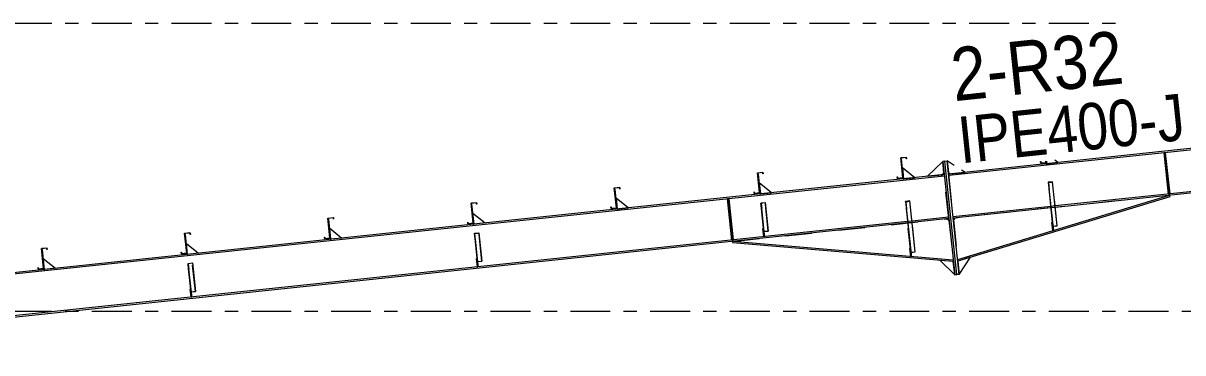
# Model space of a CAD drawing. Header units: millimetres. Extents: x -49 to 773, y -73 to 501.
# Drawn here: x 44.8 to 132.1, y 431.6 to 456.4 of the extents above; entities that cross this region are included whole.
import ezdxf

# ---------------------------------------------------------------- set-up
doc = ezdxf.new("R2010")
doc.units = ezdxf.units.MM
for name, pattern in [('XKITLINE00', [0]), ('XKITLINE02', [4, 2, -2]), ('XKITLINE03', [6, 3, -1, 1, -1])]:
    doc.linetypes.add(name, pattern=pattern)
for name, color, linetype, lineweight in [('Part', 2, 'Continuous', 0), ('PartMark', 7, 'Continuous', 0), ('S-grid', 1, 'Continuous', 0)]:
    doc.layers.add(name, color=color, linetype=linetype, lineweight=lineweight)
doc.styles.add('ARIAL', font='ARIAL.TTF')

# ---------------------------------------------------------------- blocks, each defined once
blk = doc.blocks.new('*A287')
at = {"layer": 'Part'}
blk.add_hatch(color=3, dxfattribs=at).paths.add_polyline_path([(121.624, 447.387), (122.038, 447.431), (122.051, 447.306), (122.036, 447.305), (122.025, 447.414), (121.64, 447.374), (121.798, 445.88), (121.383, 445.837), (121.37, 445.961), (121.385, 445.963), (121.396, 445.853), (121.781, 445.894)], flags=17)
blk = doc.blocks.new('*A288')
at = {"layer": 'Part'}
blk.add_hatch(color=3, dxfattribs=at).paths.add_polyline_path([(121.624, 447.387), (122.038, 447.431), (122.051, 447.306), (122.036, 447.305), (122.025, 447.414), (121.64, 447.374), (121.798, 445.88), (121.383, 445.837), (121.37, 445.961), (121.385, 445.963), (121.396, 445.853), (121.781, 445.894)], flags=17)
blk = doc.blocks.new('*A302')
at = {"layer": 'Part'}
blk.add_hatch(color=3, dxfattribs=at).paths.add_polyline_path([(57.236, 438.3), (57.568, 438.335), (57.57, 438.314), (57.255, 438.281), (57.297, 437.882), (57.281, 437.88)], flags=17)
blk = doc.blocks.new('*A303')
at = {"layer": 'Part'}
blk.add_hatch(color=3, dxfattribs=at).paths.add_polyline_path([(78.784, 440.573), (79.115, 440.608), (79.117, 440.587), (78.802, 440.554), (78.844, 440.155), (78.828, 440.153)], flags=17)
blk = doc.blocks.new('*A306')
at = {"layer": 'Part'}
blk.add_hatch(color=3, dxfattribs=at).paths.add_polyline_path([(46.209, 439.433), (46.623, 439.476), (46.636, 439.352), (46.621, 439.35), (46.61, 439.46), (46.225, 439.419), (46.383, 437.926), (45.968, 437.882), (45.955, 438.006), (45.97, 438.008), (45.982, 437.899), (46.366, 437.939)], flags=17)
blk = doc.blocks.new('*A307')
at = {"layer": 'Part'}
blk.add_hatch(color=3, dxfattribs=at).paths.add_polyline_path([(56.982, 440.569), (57.396, 440.613), (57.41, 440.488), (57.395, 440.487), (57.383, 440.596), (56.999, 440.556), (57.156, 439.062), (56.742, 439.018), (56.729, 439.143), (56.744, 439.144), (56.755, 439.035), (57.14, 439.076)], flags=17)
blk = doc.blocks.new('*A308')
at = {"layer": 'Part'}
blk.add_hatch(color=3, dxfattribs=at).paths.add_polyline_path([(67.756, 441.705), (68.17, 441.749), (68.183, 441.625), (68.168, 441.623), (68.157, 441.732), (67.772, 441.692), (67.93, 440.199), (67.515, 440.155), (67.502, 440.279), (67.517, 440.281), (67.529, 440.171), (67.913, 440.212)], flags=17)
blk = doc.blocks.new('*A309')
at = {"layer": 'Part'}
blk.add_hatch(color=3, dxfattribs=at).paths.add_polyline_path([(78.529, 442.842), (78.944, 442.885), (78.957, 442.761), (78.942, 442.759), (78.93, 442.869), (78.546, 442.828), (78.703, 441.335), (78.289, 441.291), (78.276, 441.415), (78.291, 441.417), (78.302, 441.308), (78.687, 441.348)], flags=17)
blk = doc.blocks.new('*A323')
at = {"layer": 'Part'}
blk.add_hatch(color=3, dxfattribs=at).paths.add_polyline_path([(46.209, 439.433), (46.623, 439.476), (46.636, 439.352), (46.621, 439.35), (46.61, 439.46), (46.225, 439.419), (46.383, 437.926), (45.968, 437.882), (45.955, 438.006), (45.97, 438.008), (45.982, 437.899), (46.366, 437.939)], flags=17)
blk = doc.blocks.new('*A324')
at = {"layer": 'Part'}
blk.add_hatch(color=3, dxfattribs=at).paths.add_polyline_path([(56.982, 440.569), (57.396, 440.613), (57.41, 440.488), (57.395, 440.487), (57.383, 440.596), (56.999, 440.556), (57.156, 439.062), (56.742, 439.018), (56.729, 439.143), (56.744, 439.144), (56.755, 439.035), (57.14, 439.076)], flags=17)
blk = doc.blocks.new('*A325')
at = {"layer": 'Part'}
blk.add_hatch(color=3, dxfattribs=at).paths.add_polyline_path([(67.756, 441.705), (68.17, 441.749), (68.183, 441.625), (68.168, 441.623), (68.157, 441.732), (67.772, 441.692), (67.93, 440.199), (67.515, 440.155), (67.502, 440.279), (67.517, 440.281), (67.529, 440.171), (67.913, 440.212)], flags=17)
blk = doc.blocks.new('*A326')
at = {"layer": 'Part'}
blk.add_hatch(color=3, dxfattribs=at).paths.add_polyline_path([(78.529, 442.842), (78.944, 442.885), (78.957, 442.761), (78.942, 442.759), (78.93, 442.869), (78.546, 442.828), (78.703, 441.335), (78.289, 441.291), (78.276, 441.415), (78.291, 441.417), (78.302, 441.308), (78.687, 441.348)], flags=17)
blk = doc.blocks.new('*A327')
at = {"layer": 'Part'}
blk.add_hatch(color=3, dxfattribs=at).paths.add_polyline_path([(100.076, 445.114), (100.491, 445.158), (100.504, 445.034), (100.489, 445.032), (100.477, 445.142), (100.093, 445.101), (100.25, 443.608), (99.836, 443.564), (99.823, 443.688), (99.838, 443.69), (99.849, 443.58), (100.234, 443.621)], flags=17)
blk = doc.blocks.new('*A328')
at = {"layer": 'Part'}
blk.add_hatch(color=3, dxfattribs=at).paths.add_polyline_path([(110.85, 446.251), (111.264, 446.294), (111.277, 446.17), (111.263, 446.169), (111.251, 446.278), (110.866, 446.237), (111.024, 444.744), (110.61, 444.7), (110.596, 444.825), (110.611, 444.826), (110.623, 444.717), (111.007, 444.757)], flags=17)
blk = doc.blocks.new('*A329')
at = {"layer": 'Part'}
blk.add_hatch(color=3, dxfattribs=at).paths.add_polyline_path([(100.331, 442.846), (100.662, 442.881), (100.664, 442.86), (100.35, 442.826), (100.392, 442.427), (100.375, 442.426)], flags=17)
blk = doc.blocks.new('*A330')
at = {"layer": 'Part'}
blk.add_hatch(color=3, dxfattribs=at).paths.add_polyline_path([(111.211, 442.967), (111.543, 443.002), (111.546, 442.974), (111.231, 442.941), (111.288, 442.398), (111.272, 442.396)], flags=17)
blk = doc.blocks.new('*A331')
at = {"layer": 'Part'}
blk.add_hatch(color=3, dxfattribs=at).paths.add_polyline_path([(121.952, 444.417), (122.283, 444.452), (122.286, 444.426), (121.971, 444.393), (122.023, 443.899), (122.007, 443.897)], flags=17)
blk = doc.blocks.new('*A333')
at = {"layer": 'Part'}
blk.add_hatch(color=3, dxfattribs=at).paths.add_polyline_path([(89.303, 443.978), (89.717, 444.022), (89.73, 443.897), (89.715, 443.896), (89.704, 444.005), (89.319, 443.965), (89.477, 442.471), (89.062, 442.428), (89.049, 442.552), (89.064, 442.553), (89.076, 442.444), (89.46, 442.485)], flags=17)
blk = doc.blocks.new('*A334')
at = {"layer": 'Part'}
blk.add_hatch(color=3, dxfattribs=at).paths.add_polyline_path([(100.076, 445.114), (100.491, 445.158), (100.504, 445.034), (100.489, 445.032), (100.477, 445.142), (100.093, 445.101), (100.25, 443.608), (99.836, 443.564), (99.823, 443.688), (99.838, 443.69), (99.849, 443.58), (100.234, 443.621)], flags=17)
blk = doc.blocks.new('*A335')
at = {"layer": 'Part'}
blk.add_hatch(color=3, dxfattribs=at).paths.add_polyline_path([(110.85, 446.251), (111.264, 446.294), (111.277, 446.17), (111.263, 446.169), (111.251, 446.278), (110.866, 446.237), (111.024, 444.744), (110.61, 444.7), (110.596, 444.825), (110.611, 444.826), (110.623, 444.717), (111.007, 444.757)], flags=17)
blk = doc.blocks.new('*A336')
at = {"layer": 'Part'}
blk.add_hatch(color=3, dxfattribs=at).paths.add_polyline_path([(89.303, 443.978), (89.717, 444.022), (89.73, 443.897), (89.715, 443.896), (89.704, 444.005), (89.319, 443.965), (89.477, 442.471), (89.062, 442.428), (89.049, 442.552), (89.064, 442.553), (89.076, 442.444), (89.46, 442.485)], flags=17)
blk = doc.blocks.new('*A1342')
at = {"layer": 'S-grid', "color": 1, "linetype": 'XKITLINE03', "lineweight": 0}
blk.add_line((-10, 456.374), (127.703, 456.374), dxfattribs=at)
blk = doc.blocks.new('*A1343')
at = {"layer": 'S-grid', "color": 1, "linetype": 'XKITLINE03', "lineweight": 0}
blk.add_line((-10, 434.708), (458.968, 434.708), dxfattribs=at)
blk = doc.blocks.new('*A1388')
at = {"layer": 'Part', "color": 2, "linetype": 'XKITLINE00', "lineweight": 0}
for p, q in [((121.37, 445.961), (121.385, 445.963)), ((121.371, 445.953), (121.37, 445.961)), ((121.383, 445.837), (121.371, 445.953)), ((121.798, 445.88), (121.383, 445.837)), ((121.385, 445.963), (121.386, 445.954)), ((121.386, 445.954), (121.396, 445.853)), ((121.396, 445.853), (121.781, 445.894)), ((121.781, 445.894), (121.77, 445.995)), ((121.785, 445.996), (121.798, 445.88))]:
    blk.add_line(p, q, dxfattribs=at)
blk = doc.blocks.new('*A1389')
at = {"layer": 'Part', "color": 2, "linetype": 'XKITLINE00', "lineweight": 0}
for p, q in [((114.119, 444.987), (15.029, 434.535)), ((114.13, 444.879), (15.151, 434.439)), ((111.371, 441.454), (25.514, 432.398)), ((114.457, 441.779), (111.702, 441.489)), ((114.468, 441.672), (111.714, 441.381)), ((111.382, 441.346), (25.525, 432.29)), ((25.182, 432.363), (18.657, 431.675)), ((25.194, 432.255), (18.779, 431.579))]:
    blk.add_line(p, q, dxfattribs=at)
at = {"layer": 'Part', "color": 7, "linetype": 'XKITLINE02', "lineweight": 0}
for p, q in [((114.468, 441.672), (114.119, 444.987)), ((111.702, 441.489), (111.371, 441.454)), ((111.702, 441.489), (111.388, 441.456)), ((111.714, 441.381), (111.382, 441.346)), ((15.029, 434.535), (18.779, 431.579)), ((25.514, 432.398), (25.182, 432.363)), ((25.525, 432.29), (25.194, 432.255))]:
    blk.add_line(p, q, dxfattribs=at)
blk = doc.blocks.new('*A1390')
at = {"layer": 'Part', "color": 7, "linetype": 'XKITLINE02', "lineweight": 0}
for p, q in [((121.785, 445.996), (121.798, 445.88)), ((121.806, 445.797), (121.848, 445.802))]:
    blk.add_line(p, q, dxfattribs=at)
at = {"layer": 'Part', "color": 2, "linetype": 'XKITLINE00', "lineweight": 0}
for p, q in [((121.798, 445.88), (121.806, 445.797)), ((121.848, 445.802), (121.827, 446.001))]:
    blk.add_line(p, q, dxfattribs=at)
blk = doc.blocks.new('*A1391')
at = {"layer": 'Part', "color": 2, "linetype": 'XKITLINE00', "lineweight": 0}
for p, q in [((121.37, 445.961), (121.385, 445.963)), ((121.371, 445.953), (121.37, 445.961)), ((121.383, 445.837), (121.371, 445.953)), ((121.798, 445.88), (121.383, 445.837)), ((121.385, 445.963), (121.386, 445.954)), ((121.386, 445.954), (121.396, 445.853)), ((121.396, 445.853), (121.781, 445.894)), ((121.781, 445.894), (121.77, 445.995)), ((121.785, 445.996), (121.798, 445.88))]:
    blk.add_line(p, q, dxfattribs=at)
blk = doc.blocks.new('*A1394')
at = {"layer": 'Part', "color": 2, "linetype": 'XKITLINE00', "lineweight": 0}
for p, q in [((187.084, 452.683), (114.45, 445.022)), ((187.095, 452.575), (114.462, 444.914)), ((187.093, 452.6), (187.095, 452.575)), ((187.422, 449.476), (122.476, 442.625)), ((187.434, 449.368), (122.487, 442.517)), ((187.422, 449.476), (187.434, 449.368)), ((122.145, 442.59), (114.788, 441.814)), ((122.156, 442.483), (114.8, 441.707))]:
    blk.add_line(p, q, dxfattribs=at)
at = {"layer": 'Part', "color": 7, "linetype": 'XKITLINE02', "lineweight": 0}
for p, q in [((187.084, 452.683), (187.093, 452.6)), ((187.095, 452.575), (187.422, 449.476)), ((114.45, 445.022), (114.8, 441.707)), ((122.476, 442.625), (122.145, 442.59)), ((122.487, 442.517), (122.156, 442.483))]:
    blk.add_line(p, q, dxfattribs=at)
blk = doc.blocks.new('*A1449')
at = {"layer": 'Part', "color": 2, "linetype": 'XKITLINE00', "lineweight": 0}
blk.add_line((46.345, 438.676), (47.261, 437.935), dxfattribs=at)
at = {"layer": 'Part', "color": 7, "linetype": 'XKITLINE02', "lineweight": 0}
for p, q in [((46.433, 437.847), (46.345, 438.676)), ((47.261, 437.935), (46.433, 437.847))]:
    blk.add_line(p, q, dxfattribs=at)
blk = doc.blocks.new('*A1450')
at = {"layer": 'Part', "color": 2, "linetype": 'XKITLINE00', "lineweight": 0}
for p, q in [((46.275, 439.339), (46.234, 439.335)), ((46.433, 437.847), (46.275, 439.339)), ((46.383, 437.926), (46.391, 437.843))]:
    blk.add_line(p, q, dxfattribs=at)
at = {"layer": 'Part', "color": 7, "linetype": 'XKITLINE02', "lineweight": 0}
for p, q in [((46.234, 439.335), (46.383, 437.926)), ((46.391, 437.843), (46.433, 437.847))]:
    blk.add_line(p, q, dxfattribs=at)
blk = doc.blocks.new('*A1453')
at = {"layer": 'Part', "color": 2, "linetype": 'XKITLINE00', "lineweight": 0}
for p, q in [((57.236, 438.3), (57.568, 438.335)), ((57.281, 437.88), (57.236, 438.3)), ((57.57, 438.314), (57.255, 438.281)), ((57.255, 438.281), (57.297, 437.882)), ((57.568, 438.335), (57.794, 436.195)), ((57.297, 437.882), (57.281, 437.88)), ((57.281, 437.88), (57.465, 436.134)), ((57.505, 435.914), (57.297, 437.882)), ((57.479, 436.162), (57.794, 436.195)), ((57.488, 435.912), (57.505, 435.914))]:
    blk.add_line(p, q, dxfattribs=at)
at = {"layer": 'Part', "color": 7, "linetype": 'XKITLINE02', "lineweight": 0}
for p, q in [((57.461, 436.174), (57.792, 436.209)), ((57.465, 436.134), (57.488, 435.912))]:
    blk.add_line(p, q, dxfattribs=at)
blk = doc.blocks.new('*A1454')
at = {"layer": 'Part', "color": 7, "linetype": 'XKITLINE02', "lineweight": 0}
for p, q in [((57.488, 435.912), (57.236, 438.3)), ((57.505, 435.914), (57.255, 438.281)), ((57.794, 436.195), (57.568, 438.335)), ((57.461, 436.174), (57.792, 436.209)), ((57.479, 436.162), (57.794, 436.195)), ((57.488, 435.912), (57.505, 435.914))]:
    blk.add_line(p, q, dxfattribs=at)
blk = doc.blocks.new('*A1455')
at = {"layer": 'Part', "color": 2, "linetype": 'XKITLINE00', "lineweight": 0}
for p, q in [((57.049, 440.475), (57.008, 440.471)), ((57.206, 438.984), (57.049, 440.475)), ((57.156, 439.062), (57.165, 438.979))]:
    blk.add_line(p, q, dxfattribs=at)
at = {"layer": 'Part', "color": 7, "linetype": 'XKITLINE02', "lineweight": 0}
for p, q in [((57.008, 440.471), (57.156, 439.062)), ((57.165, 438.979), (57.206, 438.984))]:
    blk.add_line(p, q, dxfattribs=at)
blk = doc.blocks.new('*A1456')
at = {"layer": 'Part', "color": 2, "linetype": 'XKITLINE00', "lineweight": 0}
blk.add_line((57.119, 439.812), (58.035, 439.071), dxfattribs=at)
at = {"layer": 'Part', "color": 7, "linetype": 'XKITLINE02', "lineweight": 0}
for p, q in [((57.206, 438.984), (57.119, 439.812)), ((58.035, 439.071), (57.206, 438.984))]:
    blk.add_line(p, q, dxfattribs=at)
blk = doc.blocks.new('*A1457')
at = {"layer": 'Part', "color": 2, "linetype": 'XKITLINE00', "lineweight": 0}
for p, q in [((57.396, 436.389), (57.438, 436.394)), ((57.462, 435.768), (57.396, 436.389)), ((57.465, 436.134), (57.503, 435.772))]:
    blk.add_line(p, q, dxfattribs=at)
at = {"layer": 'Part', "color": 7, "linetype": 'XKITLINE02', "lineweight": 0}
for p, q in [((57.438, 436.394), (57.465, 436.134)), ((57.449, 435.892), (57.49, 435.896)), ((57.503, 435.772), (57.462, 435.768))]:
    blk.add_line(p, q, dxfattribs=at)
blk = doc.blocks.new('*A1458')
at = {"layer": 'Part', "color": 7, "linetype": 'XKITLINE02', "lineweight": 0}
for p, q in [((57.438, 436.394), (57.396, 436.389)), ((57.396, 436.389), (57.462, 435.768)), ((57.503, 435.772), (57.438, 436.394)), ((57.449, 435.892), (57.49, 435.896)), ((57.462, 435.768), (57.503, 435.772))]:
    blk.add_line(p, q, dxfattribs=at)
blk = doc.blocks.new('*A1459')
at = {"layer": 'Part', "color": 7, "linetype": 'XKITLINE02', "lineweight": 0}
for p, q in [((78.985, 438.666), (78.943, 438.662)), ((78.943, 438.662), (79.009, 438.04)), ((79.05, 438.045), (78.985, 438.666)), ((78.996, 438.165), (79.037, 438.169)), ((79.009, 438.04), (79.05, 438.045))]:
    blk.add_line(p, q, dxfattribs=at)
blk = doc.blocks.new('*A1460')
at = {"layer": 'Part', "color": 2, "linetype": 'XKITLINE00', "lineweight": 0}
for p, q in [((67.823, 441.612), (67.781, 441.607)), ((67.98, 440.12), (67.823, 441.612)), ((67.93, 440.199), (67.938, 440.116))]:
    blk.add_line(p, q, dxfattribs=at)
at = {"layer": 'Part', "color": 7, "linetype": 'XKITLINE02', "lineweight": 0}
for p, q in [((67.781, 441.607), (67.93, 440.199)), ((67.938, 440.116), (67.98, 440.12))]:
    blk.add_line(p, q, dxfattribs=at)
blk = doc.blocks.new('*A1461')
at = {"layer": 'Part', "color": 2, "linetype": 'XKITLINE00', "lineweight": 0}
blk.add_line((67.892, 440.949), (68.809, 440.207), dxfattribs=at)
at = {"layer": 'Part', "color": 7, "linetype": 'XKITLINE02', "lineweight": 0}
for p, q in [((67.98, 440.12), (67.892, 440.949)), ((68.809, 440.207), (67.98, 440.12))]:
    blk.add_line(p, q, dxfattribs=at)
blk = doc.blocks.new('*A1462')
at = {"layer": 'Part', "color": 2, "linetype": 'XKITLINE00', "lineweight": 0}
for p, q in [((78.943, 438.662), (78.985, 438.666)), ((79.009, 438.04), (78.943, 438.662)), ((79.012, 438.407), (79.05, 438.045))]:
    blk.add_line(p, q, dxfattribs=at)
at = {"layer": 'Part', "color": 7, "linetype": 'XKITLINE02', "lineweight": 0}
for p, q in [((78.985, 438.666), (79.012, 438.407)), ((78.996, 438.165), (79.037, 438.169)), ((79.05, 438.045), (79.009, 438.04))]:
    blk.add_line(p, q, dxfattribs=at)
blk = doc.blocks.new('*A1463')
at = {"layer": 'Part', "color": 7, "linetype": 'XKITLINE02', "lineweight": 0}
for p, q in [((79.036, 438.185), (78.784, 440.573)), ((79.341, 438.468), (79.115, 440.608)), ((79.052, 438.186), (78.802, 440.554)), ((79.008, 438.446), (79.339, 438.481)), ((79.026, 438.435), (79.341, 438.468)), ((79.036, 438.185), (79.052, 438.186))]:
    blk.add_line(p, q, dxfattribs=at)
blk = doc.blocks.new('*A1464')
at = {"layer": 'Part', "color": 2, "linetype": 'XKITLINE00', "lineweight": 0}
for p, q in [((78.784, 440.573), (79.115, 440.608)), ((78.828, 440.153), (78.784, 440.573)), ((78.802, 440.554), (79.117, 440.587)), ((79.115, 440.608), (79.341, 438.468)), ((79.052, 438.186), (78.802, 440.554)), ((78.828, 440.153), (78.844, 440.155)), ((78.828, 440.153), (79.012, 438.407)), ((79.026, 438.435), (79.341, 438.468)), ((79.036, 438.185), (79.052, 438.186))]:
    blk.add_line(p, q, dxfattribs=at)
at = {"layer": 'Part', "color": 7, "linetype": 'XKITLINE02', "lineweight": 0}
for p, q in [((79.008, 438.446), (79.339, 438.481)), ((79.012, 438.407), (79.036, 438.185))]:
    blk.add_line(p, q, dxfattribs=at)
blk = doc.blocks.new('*A1465')
at = {"layer": 'Part', "color": 2, "linetype": 'XKITLINE00', "lineweight": 0}
blk.add_line((78.666, 442.085), (79.582, 441.344), dxfattribs=at)
at = {"layer": 'Part', "color": 7, "linetype": 'XKITLINE02', "lineweight": 0}
for p, q in [((78.753, 441.256), (78.666, 442.085)), ((79.582, 441.344), (78.753, 441.256))]:
    blk.add_line(p, q, dxfattribs=at)
blk = doc.blocks.new('*A1466')
at = {"layer": 'Part', "color": 2, "linetype": 'XKITLINE00', "lineweight": 0}
for p, q in [((78.596, 442.748), (78.555, 442.744)), ((78.753, 441.256), (78.596, 442.748)), ((78.703, 441.335), (78.712, 441.252))]:
    blk.add_line(p, q, dxfattribs=at)
at = {"layer": 'Part', "color": 7, "linetype": 'XKITLINE02', "lineweight": 0}
for p, q in [((78.555, 442.744), (78.703, 441.335)), ((78.712, 441.252), (78.753, 441.256))]:
    blk.add_line(p, q, dxfattribs=at)
blk = doc.blocks.new('*A1469')
at = {"layer": 'Part', "color": 2, "linetype": 'XKITLINE00', "lineweight": 0}
for p, q in [((46.209, 439.433), (46.623, 439.476)), ((46.366, 437.939), (46.209, 439.433)), ((46.61, 439.46), (46.225, 439.419)), ((46.225, 439.419), (46.383, 437.926)), ((46.621, 439.35), (46.61, 439.46)), ((46.636, 439.352), (46.621, 439.35)), ((46.623, 439.476), (46.636, 439.352)), ((45.955, 438.006), (45.97, 438.008)), ((45.968, 437.882), (45.955, 438.006)), ((45.97, 438.008), (45.982, 437.899)), ((46.383, 437.926), (45.968, 437.882)), ((45.982, 437.899), (46.366, 437.939))]:
    blk.add_line(p, q, dxfattribs=at)
blk = doc.blocks.new('*A1470')
at = {"layer": 'Part', "color": 2, "linetype": 'XKITLINE00', "lineweight": 0}
for p, q in [((56.982, 440.569), (57.396, 440.613)), ((57.383, 440.596), (56.999, 440.556)), ((57.395, 440.487), (57.383, 440.596)), ((57.396, 440.613), (57.41, 440.488)), ((57.14, 439.076), (56.982, 440.569)), ((56.999, 440.556), (57.156, 439.062)), ((57.41, 440.488), (57.395, 440.487)), ((56.729, 439.143), (56.744, 439.144)), ((56.742, 439.018), (56.729, 439.143)), ((57.156, 439.062), (56.742, 439.018)), ((56.744, 439.144), (56.755, 439.035)), ((56.755, 439.035), (57.14, 439.076))]:
    blk.add_line(p, q, dxfattribs=at)
blk = doc.blocks.new('*A1471')
at = {"layer": 'Part', "color": 2, "linetype": 'XKITLINE00', "lineweight": 0}
for p, q in [((67.756, 441.705), (68.17, 441.749)), ((67.913, 440.212), (67.756, 441.705)), ((68.157, 441.732), (67.772, 441.692)), ((67.772, 441.692), (67.93, 440.199)), ((68.168, 441.623), (68.157, 441.732)), ((68.183, 441.625), (68.168, 441.623)), ((68.17, 441.749), (68.183, 441.625)), ((67.502, 440.279), (67.517, 440.281)), ((67.515, 440.155), (67.502, 440.279)), ((67.93, 440.199), (67.515, 440.155)), ((67.517, 440.281), (67.529, 440.171)), ((67.529, 440.171), (67.913, 440.212))]:
    blk.add_line(p, q, dxfattribs=at)
blk = doc.blocks.new('*A1472')
at = {"layer": 'Part', "color": 2, "linetype": 'XKITLINE00', "lineweight": 0}
for p, q in [((78.529, 442.842), (78.944, 442.885)), ((78.687, 441.348), (78.529, 442.842)), ((78.93, 442.869), (78.546, 442.828)), ((78.546, 442.828), (78.703, 441.335)), ((78.942, 442.759), (78.93, 442.869)), ((78.957, 442.761), (78.942, 442.759)), ((78.944, 442.885), (78.957, 442.761)), ((78.276, 441.415), (78.291, 441.417)), ((78.289, 441.291), (78.276, 441.415)), ((78.703, 441.335), (78.289, 441.291)), ((78.291, 441.417), (78.302, 441.308)), ((78.302, 441.308), (78.687, 441.348))]:
    blk.add_line(p, q, dxfattribs=at)
blk = doc.blocks.new('*A1511')
at = {"layer": 'Part', "color": 2, "linetype": 'XKITLINE00', "lineweight": 0}
for p, q in [((46.209, 439.433), (46.623, 439.476)), ((46.366, 437.939), (46.209, 439.433)), ((46.61, 439.46), (46.225, 439.419)), ((46.225, 439.419), (46.383, 437.926)), ((46.621, 439.35), (46.61, 439.46)), ((46.636, 439.352), (46.621, 439.35)), ((46.623, 439.476), (46.636, 439.352)), ((45.955, 438.006), (45.97, 438.008)), ((45.968, 437.882), (45.955, 438.006)), ((45.97, 438.008), (45.982, 437.899)), ((46.383, 437.926), (45.968, 437.882)), ((45.982, 437.899), (46.366, 437.939))]:
    blk.add_line(p, q, dxfattribs=at)
blk = doc.blocks.new('*A1512')
at = {"layer": 'Part', "color": 2, "linetype": 'XKITLINE00', "lineweight": 0}
for p, q in [((56.982, 440.569), (57.396, 440.613)), ((57.383, 440.596), (56.999, 440.556)), ((57.395, 440.487), (57.383, 440.596)), ((57.396, 440.613), (57.41, 440.488)), ((57.14, 439.076), (56.982, 440.569)), ((56.999, 440.556), (57.156, 439.062)), ((57.41, 440.488), (57.395, 440.487)), ((56.729, 439.143), (56.744, 439.144)), ((56.742, 439.018), (56.729, 439.143)), ((57.156, 439.062), (56.742, 439.018)), ((56.744, 439.144), (56.755, 439.035)), ((56.755, 439.035), (57.14, 439.076))]:
    blk.add_line(p, q, dxfattribs=at)
blk = doc.blocks.new('*A1513')
at = {"layer": 'Part', "color": 2, "linetype": 'XKITLINE00', "lineweight": 0}
for p, q in [((67.756, 441.705), (68.17, 441.749)), ((67.913, 440.212), (67.756, 441.705)), ((68.157, 441.732), (67.772, 441.692)), ((67.772, 441.692), (67.93, 440.199)), ((68.168, 441.623), (68.157, 441.732)), ((68.183, 441.625), (68.168, 441.623)), ((68.17, 441.749), (68.183, 441.625)), ((67.502, 440.279), (67.517, 440.281)), ((67.515, 440.155), (67.502, 440.279)), ((67.93, 440.199), (67.515, 440.155)), ((67.517, 440.281), (67.529, 440.171)), ((67.529, 440.171), (67.913, 440.212))]:
    blk.add_line(p, q, dxfattribs=at)
blk = doc.blocks.new('*A1514')
at = {"layer": 'Part', "color": 2, "linetype": 'XKITLINE00', "lineweight": 0}
for p, q in [((78.529, 442.842), (78.944, 442.885)), ((78.687, 441.348), (78.529, 442.842)), ((78.93, 442.869), (78.546, 442.828)), ((78.546, 442.828), (78.703, 441.335)), ((78.942, 442.759), (78.93, 442.869)), ((78.957, 442.761), (78.942, 442.759)), ((78.944, 442.885), (78.957, 442.761)), ((78.276, 441.415), (78.291, 441.417)), ((78.289, 441.291), (78.276, 441.415)), ((78.703, 441.335), (78.289, 441.291)), ((78.291, 441.417), (78.302, 441.308)), ((78.302, 441.308), (78.687, 441.348))]:
    blk.add_line(p, q, dxfattribs=at)
blk = doc.blocks.new('*A1517')
at = {"layer": 'Part', "color": 2, "linetype": 'XKITLINE00', "lineweight": 0}
for p, q in [((89.303, 443.978), (89.717, 444.022)), ((89.46, 442.485), (89.303, 443.978)), ((89.704, 444.005), (89.319, 443.965)), ((89.319, 443.965), (89.477, 442.471)), ((89.715, 443.896), (89.704, 444.005)), ((89.73, 443.897), (89.715, 443.896)), ((89.717, 444.022), (89.73, 443.897)), ((89.049, 442.552), (89.064, 442.553)), ((89.062, 442.428), (89.049, 442.552)), ((89.477, 442.471), (89.062, 442.428)), ((89.064, 442.553), (89.076, 442.444)), ((89.076, 442.444), (89.46, 442.485))]:
    blk.add_line(p, q, dxfattribs=at)
blk = doc.blocks.new('*A1518')
at = {"layer": 'Part', "color": 2, "linetype": 'XKITLINE00', "lineweight": 0}
for p, q in [((100.076, 445.114), (100.491, 445.158)), ((100.234, 443.621), (100.076, 445.114)), ((100.477, 445.142), (100.093, 445.101)), ((100.093, 445.101), (100.25, 443.608)), ((100.489, 445.032), (100.477, 445.142)), ((100.504, 445.034), (100.489, 445.032)), ((100.491, 445.158), (100.504, 445.034)), ((99.823, 443.688), (99.838, 443.69)), ((99.836, 443.564), (99.823, 443.688)), ((100.25, 443.608), (99.836, 443.564)), ((99.838, 443.69), (99.849, 443.58)), ((99.849, 443.58), (100.234, 443.621))]:
    blk.add_line(p, q, dxfattribs=at)
blk = doc.blocks.new('*A1519')
at = {"layer": 'Part', "color": 2, "linetype": 'XKITLINE00', "lineweight": 0}
for p, q in [((110.85, 446.251), (111.264, 446.294)), ((111.007, 444.757), (110.85, 446.251)), ((111.251, 446.278), (110.866, 446.237)), ((110.866, 446.237), (111.024, 444.744)), ((111.263, 446.169), (111.251, 446.278)), ((111.277, 446.17), (111.263, 446.169)), ((111.264, 446.294), (111.277, 446.17)), ((110.596, 444.825), (110.611, 444.826)), ((110.61, 444.7), (110.596, 444.825)), ((111.024, 444.744), (110.61, 444.7)), ((110.611, 444.826), (110.623, 444.717)), ((110.623, 444.717), (111.007, 444.757))]:
    blk.add_line(p, q, dxfattribs=at)
blk = doc.blocks.new('*A1520')
at = {"layer": 'Part', "color": 7, "linetype": 'XKITLINE02', "lineweight": 0}
for p, q in [((98.211, 439.957), (114.347, 441.659)), ((114.481, 441.551), (114.809, 438.44))]:
    blk.add_line(p, q, dxfattribs=at)
at = {"layer": 'Part', "color": 2, "linetype": 'XKITLINE00', "lineweight": 0}
for p, q in [((114.347, 441.659), (114.481, 441.551)), ((98.211, 439.957), (98.202, 439.849)), ((114.809, 438.44), (98.202, 439.849)), ((114.798, 438.549), (98.211, 439.957))]:
    blk.add_line(p, q, dxfattribs=at)
blk = doc.blocks.new('*A1521')
at = {"layer": 'Part', "color": 2, "linetype": 'XKITLINE00', "lineweight": 0}
for p, q in [((100.49, 440.935), (100.532, 440.939)), ((100.556, 440.313), (100.49, 440.935)), ((100.559, 440.679), (100.597, 440.318))]:
    blk.add_line(p, q, dxfattribs=at)
at = {"layer": 'Part', "color": 7, "linetype": 'XKITLINE02', "lineweight": 0}
for p, q in [((100.532, 440.939), (100.559, 440.679)), ((100.543, 440.437), (100.584, 440.442)), ((100.597, 440.318), (100.556, 440.313))]:
    blk.add_line(p, q, dxfattribs=at)
blk = doc.blocks.new('*A1522')
at = {"layer": 'Part', "color": 7, "linetype": 'XKITLINE02', "lineweight": 0}
for p, q in [((100.532, 440.939), (100.49, 440.935)), ((100.49, 440.935), (100.556, 440.313)), ((100.597, 440.318), (100.532, 440.939)), ((100.543, 440.437), (100.584, 440.442)), ((100.556, 440.313), (100.597, 440.318))]:
    blk.add_line(p, q, dxfattribs=at)
blk = doc.blocks.new('*A1523')
at = {"layer": 'Part', "color": 7, "linetype": 'XKITLINE02', "lineweight": 0}
for p, q in [((111.584, 439.438), (111.542, 439.434)), ((111.542, 439.434), (111.608, 438.812)), ((111.649, 438.817), (111.584, 439.438)), ((111.595, 438.936), (111.636, 438.941)), ((111.608, 438.812), (111.649, 438.817))]:
    blk.add_line(p, q, dxfattribs=at)
blk = doc.blocks.new('*A1524')
at = {"layer": 'Part', "color": 2, "linetype": 'XKITLINE00', "lineweight": 0}
for p, q in [((111.542, 439.434), (111.584, 439.438)), ((111.607, 438.82), (111.542, 439.434)), ((111.604, 439.243), (111.649, 438.817))]:
    blk.add_line(p, q, dxfattribs=at)
at = {"layer": 'Part', "color": 7, "linetype": 'XKITLINE02', "lineweight": 0}
for p, q in [((111.584, 439.438), (111.604, 439.243)), ((111.595, 438.936), (111.636, 438.941)), ((111.607, 438.82), (111.608, 438.812)), ((111.649, 438.817), (111.608, 438.812))]:
    blk.add_line(p, q, dxfattribs=at)
blk = doc.blocks.new('*A1525')
at = {"layer": 'Part', "color": 2, "linetype": 'XKITLINE00', "lineweight": 0}
for p, q in [((89.37, 443.884), (89.328, 443.88)), ((89.527, 442.393), (89.37, 443.884)), ((89.477, 442.471), (89.486, 442.388))]:
    blk.add_line(p, q, dxfattribs=at)
at = {"layer": 'Part', "color": 7, "linetype": 'XKITLINE02', "lineweight": 0}
for p, q in [((89.328, 443.88), (89.477, 442.471)), ((89.486, 442.388), (89.527, 442.393))]:
    blk.add_line(p, q, dxfattribs=at)
blk = doc.blocks.new('*A1526')
at = {"layer": 'Part', "color": 2, "linetype": 'XKITLINE00', "lineweight": 0}
blk.add_line((90.356, 442.48), (89.44, 443.221), dxfattribs=at)
at = {"layer": 'Part', "color": 7, "linetype": 'XKITLINE02', "lineweight": 0}
for p, q in [((89.44, 443.221), (89.527, 442.393)), ((89.527, 442.393), (90.356, 442.48))]:
    blk.add_line(p, q, dxfattribs=at)
blk = doc.blocks.new('*A1527')
at = {"layer": 'Part', "color": 7, "linetype": 'XKITLINE02', "lineweight": 0}
for p, q in [((97.915, 443.169), (97.832, 443.16)), ((97.832, 443.16), (98.159, 440.06)), ((97.845, 443.035), (97.928, 443.044)), ((98.242, 440.069), (97.915, 443.169)), ((98.146, 440.185), (98.228, 440.193)), ((98.159, 440.06), (98.242, 440.069))]:
    blk.add_line(p, q, dxfattribs=at)
blk = doc.blocks.new('*A1528')
at = {"layer": 'Part', "color": 7, "linetype": 'XKITLINE02', "lineweight": 0}
for p, q in [((97.915, 443.169), (97.832, 443.16)), ((97.845, 443.035), (97.928, 443.044)), ((98.228, 440.193), (98.146, 440.185)), ((98.242, 440.069), (98.159, 440.06))]:
    blk.add_line(p, q, dxfattribs=at)
at = {"layer": 'Part', "color": 2, "linetype": 'XKITLINE00', "lineweight": 0}
for p, q in [((98.159, 440.06), (97.832, 443.16)), ((97.915, 443.169), (98.242, 440.069))]:
    blk.add_line(p, q, dxfattribs=at)
blk = doc.blocks.new('*A1529')
at = {"layer": 'Part', "color": 2, "linetype": 'XKITLINE00', "lineweight": 0}
for p, q in [((100.331, 442.846), (100.662, 442.881)), ((100.375, 442.426), (100.331, 442.846)), ((100.664, 442.86), (100.35, 442.826)), ((100.35, 442.826), (100.392, 442.427)), ((100.392, 442.427), (100.375, 442.426)), ((100.375, 442.426), (100.559, 440.679)), ((100.599, 440.459), (100.392, 442.427)), ((100.662, 442.881), (100.888, 440.741)), ((100.573, 440.708), (100.888, 440.741)), ((100.583, 440.457), (100.599, 440.459))]:
    blk.add_line(p, q, dxfattribs=at)
at = {"layer": 'Part', "color": 7, "linetype": 'XKITLINE02', "lineweight": 0}
for p, q in [((100.555, 440.719), (100.887, 440.754)), ((100.559, 440.679), (100.583, 440.457))]:
    blk.add_line(p, q, dxfattribs=at)
blk = doc.blocks.new('*A1530')
at = {"layer": 'Part', "color": 7, "linetype": 'XKITLINE02', "lineweight": 0}
for p, q in [((100.583, 440.457), (100.331, 442.846)), ((100.599, 440.459), (100.35, 442.826)), ((100.888, 440.741), (100.662, 442.881)), ((100.555, 440.719), (100.887, 440.754)), ((100.573, 440.708), (100.888, 440.741)), ((100.583, 440.457), (100.599, 440.459))]:
    blk.add_line(p, q, dxfattribs=at)
blk = doc.blocks.new('*A1531')
at = {"layer": 'Part', "color": 2, "linetype": 'XKITLINE00', "lineweight": 0}
for p, q in [((100.143, 445.021), (100.102, 445.016)), ((100.301, 443.529), (100.143, 445.021)), ((100.25, 443.608), (100.259, 443.525))]:
    blk.add_line(p, q, dxfattribs=at)
at = {"layer": 'Part', "color": 7, "linetype": 'XKITLINE02', "lineweight": 0}
for p, q in [((100.102, 445.016), (100.25, 443.608)), ((100.259, 443.525), (100.301, 443.529))]:
    blk.add_line(p, q, dxfattribs=at)
blk = doc.blocks.new('*A1532')
at = {"layer": 'Part', "color": 2, "linetype": 'XKITLINE00', "lineweight": 0}
blk.add_line((101.129, 443.617), (100.213, 444.358), dxfattribs=at)
at = {"layer": 'Part', "color": 7, "linetype": 'XKITLINE02', "lineweight": 0}
for p, q in [((100.213, 444.358), (100.301, 443.529)), ((100.301, 443.529), (101.129, 443.617))]:
    blk.add_line(p, q, dxfattribs=at)
blk = doc.blocks.new('*A1533')
at = {"layer": 'Part', "color": 2, "linetype": 'XKITLINE00', "lineweight": 0}
for p, q in [((114.014, 445.981), (112.876, 444.855)), ((113.994, 444.973), (114.106, 445.111))]:
    blk.add_line(p, q, dxfattribs=at)
at = {"layer": 'Part', "color": 7, "linetype": 'XKITLINE02', "lineweight": 0}
for p, q in [((114.106, 445.111), (114.014, 445.981)), ((112.876, 444.855), (113.994, 444.973))]:
    blk.add_line(p, q, dxfattribs=at)
blk = doc.blocks.new('*A1534')
at = {"layer": 'Part', "color": 2, "linetype": 'XKITLINE00', "lineweight": 0}
blk.add_line((111.903, 444.753), (110.987, 445.494), dxfattribs=at)
at = {"layer": 'Part', "color": 7, "linetype": 'XKITLINE02', "lineweight": 0}
for p, q in [((110.987, 445.494), (111.074, 444.665)), ((111.074, 444.665), (111.903, 444.753))]:
    blk.add_line(p, q, dxfattribs=at)
blk = doc.blocks.new('*A1535')
at = {"layer": 'Part', "color": 2, "linetype": 'XKITLINE00', "lineweight": 0}
for p, q in [((110.917, 446.157), (110.875, 446.153)), ((111.074, 444.665), (110.917, 446.157)), ((111.024, 444.744), (111.033, 444.661))]:
    blk.add_line(p, q, dxfattribs=at)
at = {"layer": 'Part', "color": 7, "linetype": 'XKITLINE02', "lineweight": 0}
for p, q in [((110.875, 446.153), (111.024, 444.744)), ((111.033, 444.661), (111.074, 444.665))]:
    blk.add_line(p, q, dxfattribs=at)
blk = doc.blocks.new('*A1536')
at = {"layer": 'Part', "color": 7, "linetype": 'XKITLINE02', "lineweight": 0}
for p, q in [((111.635, 438.949), (111.211, 442.967)), ((111.652, 438.951), (111.231, 442.941)), ((111.947, 439.167), (111.543, 443.002)), ((111.615, 439.142), (111.946, 439.177)), ((111.632, 439.134), (111.947, 439.167)), ((111.635, 438.949), (111.652, 438.951))]:
    blk.add_line(p, q, dxfattribs=at)
blk = doc.blocks.new('*A1537')
at = {"layer": 'Part', "color": 2, "linetype": 'XKITLINE00', "lineweight": 0}
for p, q in [((111.543, 443.002), (111.211, 442.967)), ((111.211, 442.967), (111.604, 439.243)), ((111.231, 442.941), (111.546, 442.974)), ((111.231, 442.941), (111.288, 442.398)), ((111.288, 442.398), (111.272, 442.396)), ((111.652, 438.951), (111.288, 442.398)), ((111.947, 439.167), (111.543, 443.002)), ((111.632, 439.134), (111.947, 439.167)), ((111.635, 438.949), (111.652, 438.951))]:
    blk.add_line(p, q, dxfattribs=at)
at = {"layer": 'Part', "color": 7, "linetype": 'XKITLINE02', "lineweight": 0}
for p, q in [((111.604, 439.243), (111.635, 438.949)), ((111.615, 439.142), (111.946, 439.177))]:
    blk.add_line(p, q, dxfattribs=at)
blk = doc.blocks.new('*A1538')
at = {"layer": 'Part', "color": 7, "linetype": 'XKITLINE02', "lineweight": 0}
for p, q in [((131.057, 443.421), (114.921, 441.719)), ((114.813, 441.586), (115.141, 438.475))]:
    blk.add_line(p, q, dxfattribs=at)
at = {"layer": 'Part', "color": 2, "linetype": 'XKITLINE00', "lineweight": 0}
for p, q in [((131.057, 443.421), (115.129, 438.584)), ((131.089, 443.318), (115.141, 438.475)), ((131.057, 443.421), (131.089, 443.318)), ((114.921, 441.719), (114.813, 441.586))]:
    blk.add_line(p, q, dxfattribs=at)
blk = doc.blocks.new('*A1539')
at = {"layer": 'Part', "color": 2, "linetype": 'XKITLINE00', "lineweight": 0}
blk.add_line((113.813, 438.524), (114.914, 437.445), dxfattribs=at)
at = {"layer": 'Part', "color": 7, "linetype": 'XKITLINE02', "lineweight": 0}
for p, q in [((114.809, 438.44), (113.813, 438.524)), ((114.914, 437.445), (114.809, 438.44))]:
    blk.add_line(p, q, dxfattribs=at)
blk = doc.blocks.new('*A1540')
at = {"layer": 'Part', "color": 7, "linetype": 'XKITLINE02', "lineweight": 0}
for p, q in [((116.098, 438.765), (115.141, 438.475)), ((115.141, 438.475), (115.246, 437.48))]:
    blk.add_line(p, q, dxfattribs=at)
at = {"layer": 'Part', "color": 2, "linetype": 'XKITLINE00', "lineweight": 0}
blk.add_line((115.246, 437.48), (116.098, 438.765), dxfattribs=at)
blk = doc.blocks.new('*A1541')
at = {"layer": 'Part', "color": 2, "linetype": 'XKITLINE00', "lineweight": 0}
for p, q in [((114.18, 445.999), (114.014, 445.981)), ((114.014, 445.981), (114.914, 437.445)), ((115.08, 437.463), (114.18, 445.999)), ((114.914, 437.445), (115.08, 437.463))]:
    blk.add_line(p, q, dxfattribs=at)
blk = doc.blocks.new('*A1542')
at = {"layer": 'Part', "color": 2, "linetype": 'XKITLINE00', "lineweight": 0}
for p, q in [((114.18, 445.999), (114.345, 446.016)), ((115.08, 437.463), (114.18, 445.999)), ((115.246, 437.48), (114.345, 446.016)), ((115.246, 437.48), (115.08, 437.463))]:
    blk.add_line(p, q, dxfattribs=at)
blk = doc.blocks.new('*A1543')
at = {"layer": 'Part', "color": 2, "linetype": 'XKITLINE00', "lineweight": 0}
for p, q in [((122.283, 444.452), (121.952, 444.417)), ((121.952, 444.417), (122.293, 441.181)), ((121.971, 444.393), (122.286, 444.426)), ((121.971, 444.393), (122.023, 443.899)), ((122.633, 441.141), (122.283, 444.452)), ((122.023, 443.899), (122.007, 443.897)), ((122.339, 440.907), (122.023, 443.899)), ((122.318, 441.108), (122.633, 441.141)), ((122.322, 440.905), (122.339, 440.907))]:
    blk.add_line(p, q, dxfattribs=at)
at = {"layer": 'Part', "color": 7, "linetype": 'XKITLINE02', "lineweight": 0}
for p, q in [((122.293, 441.181), (122.322, 440.905)), ((122.3, 441.117), (122.631, 441.152))]:
    blk.add_line(p, q, dxfattribs=at)
blk = doc.blocks.new('*A1544')
at = {"layer": 'Part', "color": 7, "linetype": 'XKITLINE02', "lineweight": 0}
for p, q in [((122.322, 440.905), (121.952, 444.417)), ((122.339, 440.907), (121.971, 444.393)), ((122.633, 441.141), (122.283, 444.452)), ((122.3, 441.117), (122.631, 441.152)), ((122.318, 441.108), (122.633, 441.141)), ((122.322, 440.905), (122.339, 440.907))]:
    blk.add_line(p, q, dxfattribs=at)
blk = doc.blocks.new('*A1545')
at = {"layer": 'Part', "color": 7, "linetype": 'XKITLINE02', "lineweight": 0}
for p, q in [((121.827, 446.001), (121.848, 445.802)), ((121.848, 445.802), (122.676, 445.889))]:
    blk.add_line(p, q, dxfattribs=at)
at = {"layer": 'Part', "color": 2, "linetype": 'XKITLINE00', "lineweight": 0}
blk.add_line((122.676, 445.889), (122.457, 446.067), dxfattribs=at)
blk = doc.blocks.new('*A1546')
at = {"layer": 'Part', "color": 2, "linetype": 'XKITLINE00', "lineweight": 0}
for p, q in [((122.229, 441.39), (122.271, 441.395)), ((122.295, 440.769), (122.229, 441.39)), ((122.293, 441.181), (122.336, 440.773)), ((122.336, 440.773), (122.295, 440.769))]:
    blk.add_line(p, q, dxfattribs=at)
at = {"layer": 'Part', "color": 7, "linetype": 'XKITLINE02', "lineweight": 0}
for p, q in [((122.271, 441.395), (122.293, 441.181)), ((122.282, 440.893), (122.323, 440.897))]:
    blk.add_line(p, q, dxfattribs=at)
blk = doc.blocks.new('*A1547')
at = {"layer": 'Part', "color": 7, "linetype": 'XKITLINE02', "lineweight": 0}
for p, q in [((122.271, 441.395), (122.229, 441.39)), ((122.229, 441.39), (122.295, 440.769)), ((122.336, 440.773), (122.271, 441.395)), ((122.282, 440.893), (122.323, 440.897)), ((122.295, 440.769), (122.336, 440.773))]:
    blk.add_line(p, q, dxfattribs=at)
blk = doc.blocks.new('*A1548')
at = {"layer": 'Part', "color": 2, "linetype": 'XKITLINE00', "lineweight": 0}
for p, q in [((114.884, 445.671), (114.345, 446.016)), ((114.437, 445.146), (114.575, 445.035)), ((115.693, 445.153), (115.424, 445.325))]:
    blk.add_line(p, q, dxfattribs=at)
at = {"layer": 'Part', "color": 7, "linetype": 'XKITLINE02', "lineweight": 0}
for p, q in [((114.345, 446.016), (114.437, 445.146)), ((114.575, 445.035), (115.693, 445.153))]:
    blk.add_line(p, q, dxfattribs=at)
blk = doc.blocks.new('*A1553')
at = {"layer": 'Part', "color": 7, "linetype": 'XKITLINE02', "lineweight": 0}
for p, q in [((130.76, 446.633), (130.677, 446.624)), ((130.677, 446.624), (131.004, 443.525)), ((130.69, 446.5), (130.773, 446.509)), ((131.087, 443.533), (130.76, 446.633)), ((130.991, 443.649), (131.074, 443.658)), ((131.004, 443.525), (131.087, 443.533))]:
    blk.add_line(p, q, dxfattribs=at)
blk = doc.blocks.new('*A1554')
at = {"layer": 'Part', "color": 7, "linetype": 'XKITLINE02', "lineweight": 0}
for p, q in [((130.76, 446.633), (130.677, 446.624)), ((130.69, 446.5), (130.773, 446.509)), ((131.074, 443.658), (130.991, 443.649)), ((131.087, 443.533), (131.004, 443.525))]:
    blk.add_line(p, q, dxfattribs=at)
at = {"layer": 'Part', "color": 2, "linetype": 'XKITLINE00', "lineweight": 0}
for p, q in [((131.004, 443.525), (130.677, 446.624)), ((130.76, 446.633), (131.087, 443.533))]:
    blk.add_line(p, q, dxfattribs=at)
blk = doc.blocks.new('*A1555')
at = {"layer": 'Part', "color": 2, "linetype": 'XKITLINE00', "lineweight": 0}
for p, q in [((89.303, 443.978), (89.717, 444.022)), ((89.46, 442.485), (89.303, 443.978)), ((89.704, 444.005), (89.319, 443.965)), ((89.319, 443.965), (89.477, 442.471)), ((89.715, 443.896), (89.704, 444.005)), ((89.73, 443.897), (89.715, 443.896)), ((89.717, 444.022), (89.73, 443.897)), ((89.049, 442.552), (89.064, 442.553)), ((89.062, 442.428), (89.049, 442.552)), ((89.477, 442.471), (89.062, 442.428)), ((89.064, 442.553), (89.076, 442.444)), ((89.076, 442.444), (89.46, 442.485))]:
    blk.add_line(p, q, dxfattribs=at)
blk = doc.blocks.new('*A1556')
at = {"layer": 'Part', "color": 2, "linetype": 'XKITLINE00', "lineweight": 0}
for p, q in [((100.076, 445.114), (100.491, 445.158)), ((100.234, 443.621), (100.076, 445.114)), ((100.477, 445.142), (100.093, 445.101)), ((100.093, 445.101), (100.25, 443.608)), ((100.489, 445.032), (100.477, 445.142)), ((100.504, 445.034), (100.489, 445.032)), ((100.491, 445.158), (100.504, 445.034)), ((99.823, 443.688), (99.838, 443.69)), ((99.836, 443.564), (99.823, 443.688)), ((100.25, 443.608), (99.836, 443.564)), ((99.838, 443.69), (99.849, 443.58)), ((99.849, 443.58), (100.234, 443.621))]:
    blk.add_line(p, q, dxfattribs=at)
blk = doc.blocks.new('*A1557')
at = {"layer": 'Part', "color": 2, "linetype": 'XKITLINE00', "lineweight": 0}
for p, q in [((110.85, 446.251), (111.264, 446.294)), ((111.007, 444.757), (110.85, 446.251)), ((111.251, 446.278), (110.866, 446.237)), ((110.866, 446.237), (111.024, 444.744)), ((111.263, 446.169), (111.251, 446.278)), ((111.277, 446.17), (111.263, 446.169)), ((111.264, 446.294), (111.277, 446.17)), ((110.596, 444.825), (110.611, 444.826)), ((110.61, 444.7), (110.596, 444.825)), ((111.024, 444.744), (110.61, 444.7)), ((110.611, 444.826), (110.623, 444.717)), ((110.623, 444.717), (111.007, 444.757))]:
    blk.add_line(p, q, dxfattribs=at)
blk = doc.blocks.new('*A1782')
at = {"layer": 'PartMark', "color": 3, "style": 'ARIAL', "width": 0.85}
blk.add_text('2-R32', height=4, rotation=6.02179, dxfattribs=at).set_placement((114.878, 450.497))
at = {"layer": 'PartMark', "color": 7, "style": 'ARIAL', "width": 0.85}
blk.add_text('IPE400-J', height=3.5, rotation=6.02179, dxfattribs=at).set_placement((115.371, 445.823))

msp = doc.modelspace()

# ---------------------------------------------------------------- block references
at = {"lineweight": 0}
for name in ['*A1342', '*A1782', '*A1394', '*A287', '*A288', '*A328', '*A335', '*A1519', '*A1557', '*A1535', '*A1533', '*A1541', '*A1542', '*A1548', '*A1388', '*A1391', '*A1390', '*A1545', '*A1553', '*A1554', '*A1389', '*A327', '*A334', '*A1518', '*A1556', '*A1531', '*A1534', '*A1532', '*A331', '*A1543', '*A1544', '*A333', '*A336', '*A1517', '*A1555', '*A1525', '*A1526', '*A1538', '*A309', '*A326', '*A1472', '*A1514', '*A1466', '*A1527', '*A1528', '*A329', '*A1529', '*A1530', '*A330', '*A1536', '*A1537', '*A308', '*A325', '*A1471', '*A1513', '*A1460', '*A1465', '*A1520', '*A307', '*A324', '*A1470', '*A1512', '*A1461', '*A303', '*A1463', '*A1464', '*A1521', '*A1522', '*A1546', '*A1547', '*A1455', '*A1456', '*A306', '*A323', '*A1469', '*A1511', '*A1450', '*A1523', '*A1524', '*A1449', '*A302', '*A1453', '*A1454', '*A1459', '*A1462', '*A1539', '*A1540', '*A1343', '*A1457', '*A1458']:
    msp.add_blockref(name, (0, 0), dxfattribs=at)

doc.saveas('drawing.dxf')
